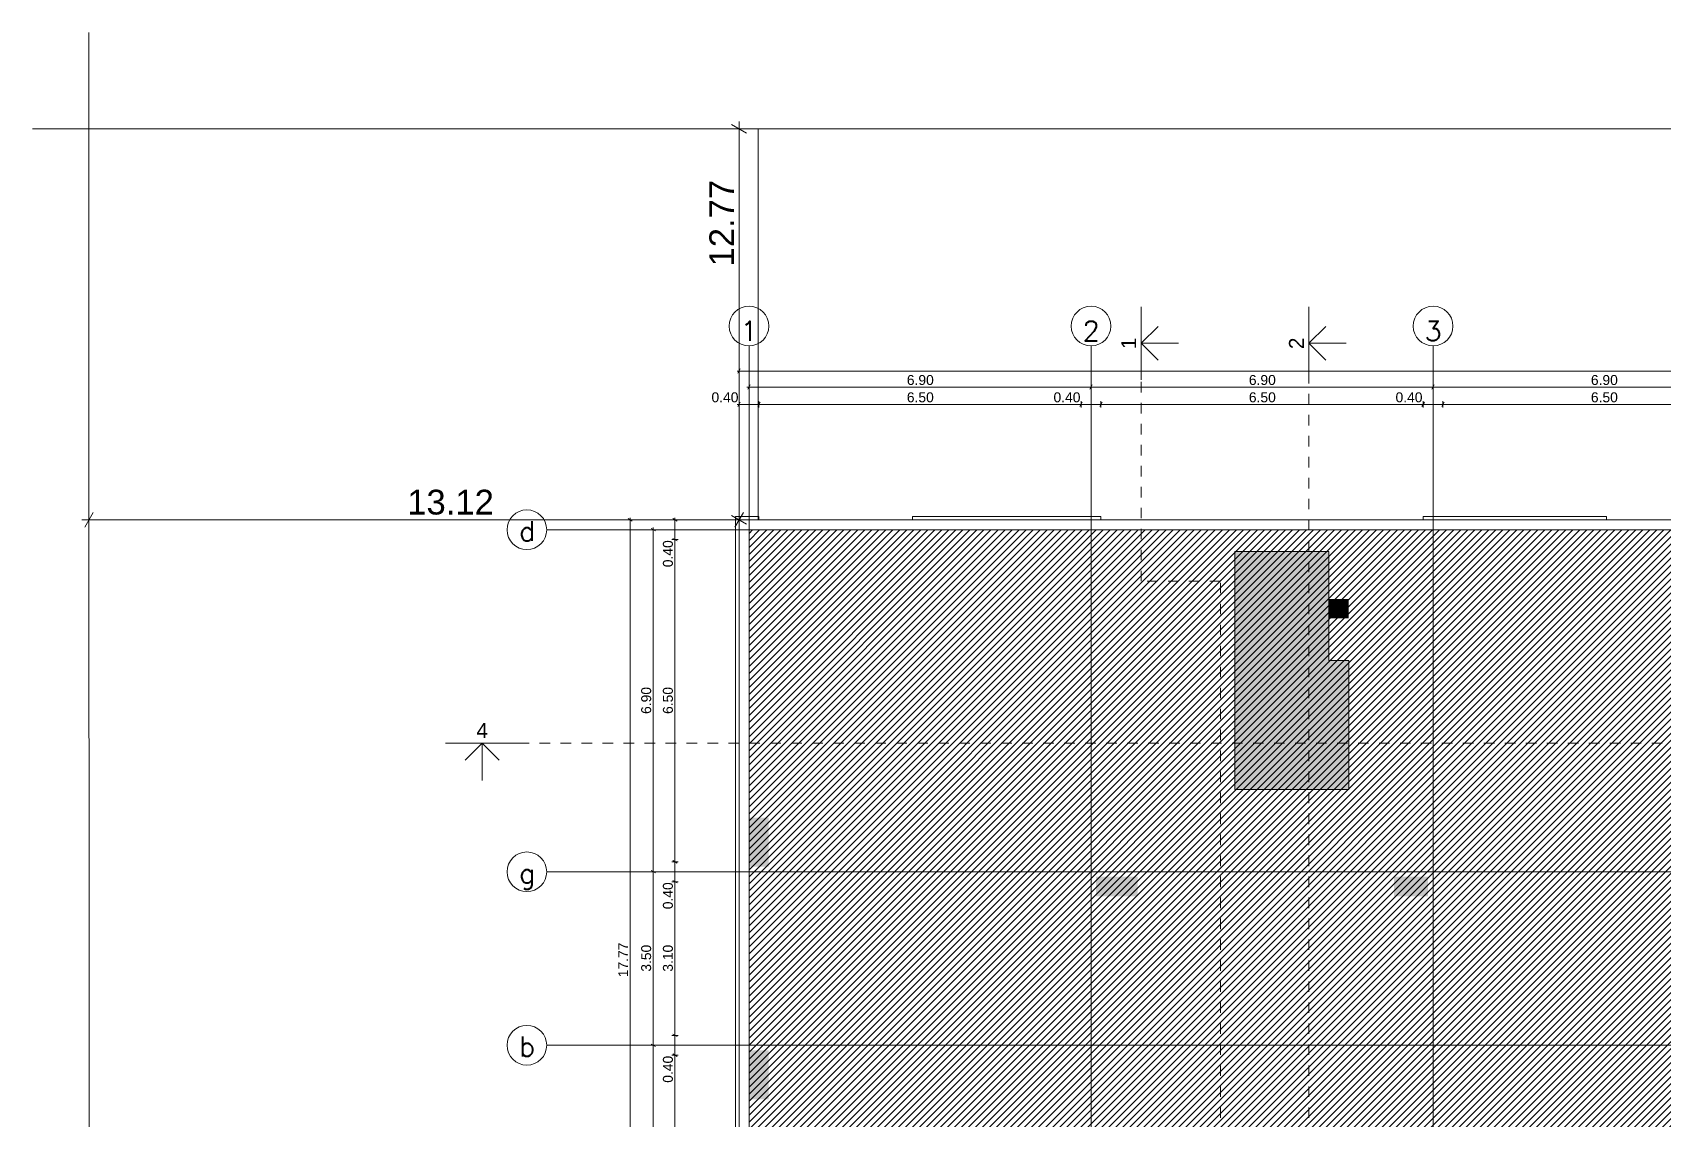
# Model space of a CAD drawing. Header units: millimetres. Extents: x 476244520 to 476657119, y 4620824743 to 4621446928.
# Drawn here: x 476376404 to 476409302, y 4621237834 to 4621259758 of the extents above; entities that cross this region are included whole.
import ezdxf

# ---------------------------------------------------------------- set-up
doc = ezdxf.new("R2010")
doc.units = ezdxf.units.MM
doc.header["$MEASUREMENT"] = 0
doc.linetypes.add('Dashed', pattern=[423.333333, 211.666667, -211.666667])
for name, color, linetype, lineweight in [('0_Pen_No__42_Pen_No__250_Pen_No__5', 5, 'Continuous', 0), ('0_Pen_No__7_Pen_No__4', 7, 'Continuous', 0), ('2D Drafting - General_Pen_No__250_Pen_No__7', 7, 'Continuous', 0), ('2D Drafting - General_Pen_No__250_Pen_No__7_Pen_No__7', 7, 'Continuous', 0), ('Annotation - Text_Pen_No__7_Pen_No__5', 5, 'Continuous', 0), ('New_._Pen_No__1', 1, 'Continuous', 0), ('New_2D Drafting - General_Pen_No__250_Pen_No__7', 7, 'Continuous', 0), ('New_reg_nak_Pen_No__7', 7, 'Continuous', 0), ('New_shenobebi_Pen_No__1', 1, 'Continuous', 0), ('New_Structural - Bearing_Pen_No__1', 1, 'Continuous', 0), ('RED LINE_Pen_No__1', 1, 'Continuous', 0), ('zoma_Pen_No__1', 1, 'Continuous', 0), ('zoma_Pen_No__142', 142, 'Continuous', 0), ('zoma_Pen_No__5_Pen_No__5', 5, 'Continuous', 0)]:
    doc.layers.add(name, color=color, linetype=linetype, lineweight=lineweight)
doc.layers.add('0_Pen_No__7_Pen_No__252', color=7, linetype='Continuous', lineweight=0, true_color=0x666666)
doc.layers.add('zoma', color=7, linetype='Continuous')
doc.styles.add('GENERATED_STYLE_1', font='arial.ttf')
doc.styles.add('GENERATED_STYLE_2', font='arial.ttf')
doc.linetypes.add('Break', pattern='A,0,[1,A-4 бѓЎбѓђбѓ®бѓљбѓ\x98 - nikas1.Shx,S=15.679026,R=0,X=0,Y=0],-1975.557214,0', length=1975.557214)
doc.dimstyles.new('GENERATED_STYLE__1', dxfattribs={"dimtxt": 200, "dimasz": 64.421331, "dimexe": 0.18, "dimexo": 3, "dimgap": 0.09, "dimtad": 1, "dimtih": 1, "dimtoh": 1, "dimlfac": 0.001, "dimzin": 0, "dimdsep": 46, "dimtxsty": 'GENERATED_STYLE_2', "dimblk": 'ARROWHEAD_2', "dimblk1": 'ARROWHEAD_2', "dimblk2": 'ARROWHEAD_2', "dimcen": 0.09, "dimclrd": 142, "dimclre": 142, "dimclrt": 142, "dimadec": 0, "dimazin": 0, "dimtfac": 1, "dimtdec": 4, "dimtmove": 0, "dimatfit": 3, "dimfxl": 1, "dimtolj": 1, "dimtzin": 0, "dimarcsym": 0})
doc.dimstyles.new('GENERATED_STYLE__2', dxfattribs={"dimtxt": 200, "dimasz": 64.421331, "dimexe": 0.18, "dimexo": 3, "dimgap": 0.09, "dimtad": 1, "dimtih": 1, "dimtoh": 1, "dimlfac": 0.001, "dimzin": 0, "dimdsep": 46, "dimtxsty": 'GENERATED_STYLE_2', "dimblk": 'ARROWHEAD_2', "dimblk1": 'ARROWHEAD_2', "dimblk2": 'ARROWHEAD_2', "dimcen": 0.09, "dimclrd": 142, "dimclre": 142, "dimclrt": 142, "dimadec": 0, "dimazin": 0, "dimtfac": 1, "dimtdec": 4, "dimtmove": 2, "dimatfit": 3, "dimfxl": 1, "dimtolj": 1, "dimtzin": 0, "dimarcsym": 0})
doc.dimstyles.new('GENERATED_STYLE__5', dxfattribs={"dimtxt": 500, "dimasz": 228, "dimexe": 0.18, "dimexo": 3, "dimgap": 0.09, "dimtad": 1, "dimtih": 1, "dimtoh": 1, "dimlfac": 0.001, "dimzin": 0, "dimdsep": 46, "dimtxsty": 'GENERATED_STYLE_2', "dimblk": 'ARROWHEAD_2', "dimblk1": 'ARROWHEAD_2', "dimblk2": 'ARROWHEAD_2', "dimcen": 0.09, "dimclrd": 1, "dimclre": 1, "dimclrt": 1, "dimadec": 0, "dimazin": 0, "dimtfac": 1, "dimtdec": 4, "dimtmove": 2, "dimatfit": 3, "dimfxl": 1, "dimtolj": 1, "dimtzin": 0, "dimarcsym": 0})
doc.dimstyles.new('GENERATED_STYLE__6', dxfattribs={"dimtxt": 500, "dimasz": 228, "dimexe": 0.18, "dimexo": 3, "dimgap": 0.09, "dimtad": 1, "dimlfac": 0.001, "dimzin": 0, "dimdsep": 46, "dimtxsty": 'GENERATED_STYLE_2', "dimblk": 'ARROWHEAD_2', "dimblk1": 'ARROWHEAD_2', "dimblk2": 'ARROWHEAD_2', "dimcen": 0.09, "dimclrd": 1, "dimclre": 1, "dimclrt": 1, "dimadec": 0, "dimazin": 0, "dimtfac": 1, "dimtdec": 4, "dimtmove": 2, "dimatfit": 3, "dimfxl": 1, "dimtolj": 1, "dimtzin": 0, "dimarcsym": 0})
doc.dimstyles.new('GENERATED_STYLE__8', dxfattribs={"dimtxt": 200, "dimasz": 64.421331, "dimexe": 0.18, "dimexo": 3, "dimgap": 0.09, "dimtad": 1, "dimlfac": 0.001, "dimzin": 0, "dimdsep": 46, "dimtxsty": 'GENERATED_STYLE_2', "dimblk": 'ARROWHEAD_2', "dimblk1": 'ARROWHEAD_2', "dimblk2": 'ARROWHEAD_2', "dimcen": 0.09, "dimclrd": 142, "dimclre": 142, "dimclrt": 142, "dimadec": 0, "dimazin": 0, "dimtfac": 1, "dimtdec": 4, "dimtmove": 0, "dimatfit": 3, "dimfxl": 1, "dimtolj": 1, "dimtzin": 0, "dimarcsym": 0})

# ---------------------------------------------------------------- blocks, each defined once
blk = doc.blocks.new('*D97', base_point=(476844527, 4621385791))
at = {"layer": 'zoma_Pen_No__1', "color": 1, "linetype": 'Continuous', "lineweight": 0, "transparency": 16777216}
for p, q in [((476377540, 4621249704), (476377540, 4621250154)), ((476390656, 4621249704), (476390656, 4621250154)), ((476377394, 4621249929), (476377540, 4621249929)), ((476377627, 4621250079), (476377454, 4621249779)), ((476377540, 4621249929), (476390656, 4621249929)), ((476390569, 4621249779), (476390742, 4621250079)), ((476390656, 4621249929), (476390803, 4621249929))]:
    blk.add_line(p, q, dxfattribs=at)
at = {"layer": 'zoma_Pen_No__1', "color": 1, "lineweight": 0, "transparency": 16777216, "insert": (476383961, 4621250029), "char_height": 500, "attachment_point": 7, "style": 'GENERATED_STYLE_2'}
blk.add_mtext('\\A1;{\\pql;\\fArial CYR|b0|i0|c204|p34;13.12}', dxfattribs=at)
blk = doc.blocks.new('ARROWHEAD_2')
at = {"color": 0, "linetype": 'Continuous', "lineweight": 0}
for p, q in [((0, 0), (-1, 0)), ((-0.38, -0.66), (0.38, 0.66))]:
    blk.add_line(p, q, dxfattribs=at)
blk = doc.blocks.new('*D100', base_point=(476844527, 4621385791))
at = {"layer": 'zoma_Pen_No__1', "color": 1, "linetype": 'Continuous', "lineweight": 0, "transparency": 16777216}
for p, q in [((476390881, 4621257818), (476390431, 4621257818)), ((476390806, 4621257731), (476390506, 4621257904)), ((476390656, 4621257818), (476390656, 4621257965)), ((476390656, 4621249929), (476390656, 4621257818)), ((476390881, 4621249929), (476390431, 4621249929)), ((476390506, 4621250016), (476390806, 4621249843)), ((476390656, 4621249783), (476390656, 4621249929))]:
    blk.add_line(p, q, dxfattribs=at)
at = {"layer": 'zoma_Pen_No__1', "color": 1, "lineweight": 0, "transparency": 16777216, "insert": (476390556, 4621255040), "char_height": 500, "attachment_point": 7, "rotation": 90, "style": 'GENERATED_STYLE_2'}
blk.add_mtext('\\A1;{\\pql;\\fArial CYR|b0|i0|c204|p34;12.77}', dxfattribs=at)
blk = doc.blocks.new('*D104', base_point=(476844527, 4621385791))
at = {"layer": 'zoma_Pen_No__142', "color": 142, "linetype": 'Continuous', "lineweight": 0, "transparency": 16777216}
for p, q in [((476390814, 4621252607), (476390856, 4621252607)), ((476390880, 4621252649), (476390831, 4621252564)), ((476390856, 4621252543), (476390856, 4621252670)), ((476390856, 4621252607), (476397756, 4621252607)), ((476397780, 4621252649), (476397731, 4621252564)), ((476397756, 4621252543), (476397756, 4621252670))]:
    blk.add_line(p, q, dxfattribs=at)
at = {"layer": 'zoma_Pen_No__142', "color": 142, "lineweight": 0, "transparency": 16777216, "insert": (476394040, 4621252647), "char_height": 200, "attachment_point": 7, "style": 'GENERATED_STYLE_2'}
blk.add_mtext('\\A1;{\\pql;\\fArial CYR|b0|i0|c204|p34;6.90}', dxfattribs=at)
blk = doc.blocks.new('*D105', base_point=(476844527, 4621385791))
at = {"layer": 'zoma_Pen_No__142', "color": 142, "linetype": 'Continuous', "lineweight": 0, "transparency": 16777216}
for p, q in [((476397780, 4621252649), (476397731, 4621252564)), ((476397756, 4621252543), (476397756, 4621252670)), ((476397756, 4621252607), (476404656, 4621252607)), ((476404680, 4621252649), (476404631, 4621252564)), ((476404656, 4621252543), (476404656, 4621252670))]:
    blk.add_line(p, q, dxfattribs=at)
at = {"layer": 'zoma_Pen_No__142', "color": 142, "lineweight": 0, "transparency": 16777216, "insert": (476400940, 4621252647), "char_height": 200, "attachment_point": 7, "style": 'GENERATED_STYLE_2'}
blk.add_mtext('\\A1;{\\pql;\\fArial CYR|b0|i0|c204|p34;6.90}', dxfattribs=at)
blk = doc.blocks.new('*D106', base_point=(476844527, 4621385791))
at = {"layer": 'zoma_Pen_No__142', "color": 142, "linetype": 'Continuous', "lineweight": 0, "transparency": 16777216}
for p, q in [((476404680, 4621252649), (476404631, 4621252564)), ((476404656, 4621252543), (476404656, 4621252670)), ((476404656, 4621252607), (476411556, 4621252607)), ((476411580, 4621252649), (476411531, 4621252564)), ((476411556, 4621252543), (476411556, 4621252670))]:
    blk.add_line(p, q, dxfattribs=at)
at = {"layer": 'zoma_Pen_No__142', "color": 142, "lineweight": 0, "transparency": 16777216, "insert": (476407840, 4621252647), "char_height": 200, "attachment_point": 7, "style": 'GENERATED_STYLE_2'}
blk.add_mtext('\\A1;{\\pql;\\fArial CYR|b0|i0|c204|p34;6.90}', dxfattribs=at)
blk = doc.blocks.new('*D116', base_point=(476844527, 4621385791))
at = {"layer": 'zoma_Pen_No__142', "color": 142, "linetype": 'Continuous', "lineweight": 0, "transparency": 16777216}
for p, q in [((476388988, 4621239329), (476388861, 4621239329)), ((476388882, 4621239354), (476388967, 4621239305)), ((476388924, 4621232429), (476388924, 4621239329)), ((476388988, 4621232429), (476388861, 4621232429)), ((476388882, 4621232454), (476388967, 4621232405)), ((476388924, 4621232388), (476388924, 4621232429))]:
    blk.add_line(p, q, dxfattribs=at)
at = {"layer": 'zoma_Pen_No__142', "color": 142, "lineweight": 0, "transparency": 16777216, "insert": (476388884, 4621235613), "char_height": 200, "attachment_point": 7, "rotation": 90, "style": 'GENERATED_STYLE_2'}
blk.add_mtext('\\A1;{\\pql;\\fArial CYR|b0|i0|c204|p34;6.90}', dxfattribs=at)
blk = doc.blocks.new('*D117', base_point=(476844527, 4621385791))
at = {"layer": 'zoma_Pen_No__142', "color": 142, "linetype": 'Continuous', "lineweight": 0, "transparency": 16777216}
for p, q in [((476388988, 4621242829), (476388861, 4621242829)), ((476388882, 4621242854), (476388967, 4621242805)), ((476388924, 4621239329), (476388924, 4621242829)), ((476388988, 4621239329), (476388861, 4621239329)), ((476388882, 4621239354), (476388967, 4621239305))]:
    blk.add_line(p, q, dxfattribs=at)
at = {"layer": 'zoma_Pen_No__142', "color": 142, "lineweight": 0, "transparency": 16777216, "insert": (476388884, 4621240813), "char_height": 200, "attachment_point": 7, "rotation": 90, "style": 'GENERATED_STYLE_2'}
blk.add_mtext('\\A1;{\\pql;\\fArial CYR|b0|i0|c204|p34;3.50}', dxfattribs=at)
blk = doc.blocks.new('*D118', base_point=(476844527, 4621385791))
at = {"layer": 'zoma_Pen_No__142', "color": 142, "linetype": 'Continuous', "lineweight": 0, "transparency": 16777216}
for p, q in [((476388988, 4621249729), (476388861, 4621249729)), ((476388967, 4621249705), (476388882, 4621249754)), ((476388924, 4621249729), (476388924, 4621249771)), ((476388924, 4621242829), (476388924, 4621249729)), ((476388988, 4621242829), (476388861, 4621242829)), ((476388882, 4621242854), (476388967, 4621242805))]:
    blk.add_line(p, q, dxfattribs=at)
at = {"layer": 'zoma_Pen_No__142', "color": 142, "lineweight": 0, "transparency": 16777216, "insert": (476388884, 4621246013), "char_height": 200, "attachment_point": 7, "rotation": 90, "style": 'GENERATED_STYLE_2'}
blk.add_mtext('\\A1;{\\pql;\\fArial CYR|b0|i0|c204|p34;6.90}', dxfattribs=at)
blk = doc.blocks.new('*D144', base_point=(476844527, 4621385791))
at = {"layer": 'zoma_Pen_No__142', "color": 142, "linetype": 'Continuous', "lineweight": 0, "transparency": 16777216}
for p, q in [((476389362, 4621239129), (476389362, 4621239529)), ((476389425, 4621239129), (476389298, 4621239129)), ((476389319, 4621239154), (476389404, 4621239105)), ((476389362, 4621232629), (476389362, 4621239129)), ((476389425, 4621232629), (476389298, 4621232629)), ((476389319, 4621232654), (476389404, 4621232605)), ((476389362, 4621232229), (476389362, 4621232629))]:
    blk.add_line(p, q, dxfattribs=at)
at = {"layer": 'zoma_Pen_No__142', "color": 142, "lineweight": 0, "transparency": 16777216, "char_height": 200, "attachment_point": 7, "rotation": 89.9995, "style": 'GENERATED_STYLE_2'}
for s, insert in [('\\A1;{\\pql;\\fArial CYR|b0|i0|c204|p34;0.40}', (476389322, 4621238573)), ('\\A1;{\\pql;\\fArial CYR|b0|i0|c204|p34;6.50}', (476389322, 4621235613))]:
    blk.add_mtext(s, dxfattribs=dict(at, insert=insert))
blk = doc.blocks.new('*D145', base_point=(476844527, 4621385791))
at = {"layer": 'zoma_Pen_No__142', "color": 142, "linetype": 'Continuous', "lineweight": 0, "transparency": 16777216}
for p, q in [((476389362, 4621239529), (476389362, 4621242629)), ((476389425, 4621239529), (476389298, 4621239529)), ((476389319, 4621239554), (476389404, 4621239505)), ((476389362, 4621239129), (476389362, 4621239529)), ((476389425, 4621239129), (476389298, 4621239129)), ((476389319, 4621239154), (476389404, 4621239105))]:
    blk.add_line(p, q, dxfattribs=at)
blk = doc.blocks.new('*D146', base_point=(476844527, 4621385791))
at = {"layer": 'zoma_Pen_No__142', "color": 142, "linetype": 'Continuous', "lineweight": 0, "transparency": 16777216}
for p, q in [((476389319, 4621242654), (476389404, 4621242605)), ((476389362, 4621239529), (476389362, 4621242629)), ((476389425, 4621239529), (476389298, 4621239529)), ((476389319, 4621239554), (476389404, 4621239505))]:
    blk.add_line(p, q, dxfattribs=at)
at = {"layer": 'zoma_Pen_No__142', "color": 142, "lineweight": 0, "transparency": 16777216, "char_height": 200, "attachment_point": 7, "rotation": 89.9995, "style": 'GENERATED_STYLE_2'}
for s, insert in [('\\A1;{\\pql;\\fArial CYR|b0|i0|c204|p34;0.40}', (476389322, 4621242073)), ('\\A1;{\\pql;\\fArial CYR|b0|i0|c204|p34;3.10}', (476389322, 4621240813))]:
    blk.add_mtext(s, dxfattribs=dict(at, insert=insert))
blk = doc.blocks.new('*D147', base_point=(476844527, 4621385791))
at = {"layer": 'zoma_Pen_No__142', "color": 142, "linetype": 'Continuous', "lineweight": 0, "transparency": 16777216}
for p, q in [((476389319, 4621243054), (476389404, 4621243005)), ((476389362, 4621242629), (476389362, 4621243029)), ((476389425, 4621242629), (476389298, 4621242629)), ((476389319, 4621242654), (476389404, 4621242605)), ((476389362, 4621239529), (476389362, 4621242629))]:
    blk.add_line(p, q, dxfattribs=at)
blk = doc.blocks.new('*D148', base_point=(476844527, 4621385791))
at = {"layer": 'zoma_Pen_No__142', "color": 142, "linetype": 'Continuous', "lineweight": 0, "transparency": 16777216}
for p, q in [((476389425, 4621249529), (476389298, 4621249529)), ((476389319, 4621249554), (476389404, 4621249505)), ((476389362, 4621243029), (476389362, 4621249529)), ((476389425, 4621243029), (476389298, 4621243029)), ((476389319, 4621243054), (476389404, 4621243005)), ((476389362, 4621242629), (476389362, 4621243029))]:
    blk.add_line(p, q, dxfattribs=at)
at = {"layer": 'zoma_Pen_No__142', "color": 142, "lineweight": 0, "transparency": 16777216, "char_height": 200, "attachment_point": 7, "rotation": 89.9995, "style": 'GENERATED_STYLE_2'}
for s, insert in [('\\A1;{\\pql;\\fArial CYR|b0|i0|c204|p34;0.40}', (476389322, 4621248973)), ('\\A1;{\\pql;\\fArial CYR|b0|i0|c204|p34;6.50}', (476389322, 4621246013))]:
    blk.add_mtext(s, dxfattribs=dict(at, insert=insert))
blk = doc.blocks.new('*D149', base_point=(476844527, 4621385791))
at = {"layer": 'zoma_Pen_No__142', "color": 142, "linetype": 'Continuous', "lineweight": 0, "transparency": 16777216}
for p, q in [((476389319, 4621249554), (476389404, 4621249505)), ((476389362, 4621243029), (476389362, 4621249529))]:
    blk.add_line(p, q, dxfattribs=at)
blk = doc.blocks.new('*D150', base_point=(476844527, 4621385791))
at = {"layer": 'zoma_Pen_No__142', "color": 142, "linetype": 'Continuous', "lineweight": 0, "transparency": 16777216}
for p, q in [((476389425, 4621249929), (476389298, 4621249929)), ((476389404, 4621249905), (476389319, 4621249954)), ((476389362, 4621249929), (476389362, 4621249971)), ((476389362, 4621249529), (476389362, 4621249929)), ((476389425, 4621249529), (476389298, 4621249529)), ((476389319, 4621249554), (476389404, 4621249505)), ((476389362, 4621243029), (476389362, 4621249529))]:
    blk.add_line(p, q, dxfattribs=at)
blk = doc.blocks.new('*D151', base_point=(476844527, 4621385791))
at = {"layer": 'zoma_Pen_No__142', "color": 142, "linetype": 'Continuous', "lineweight": 0, "transparency": 16777216}
for p, q in [((476388521, 4621249929), (476388394, 4621249929)), ((476388500, 4621249905), (476388415, 4621249954)), ((476388458, 4621249929), (476388458, 4621249971)), ((476388458, 4621232159), (476388458, 4621249929)), ((476388521, 4621232159), (476388394, 4621232159)), ((476388415, 4621232184), (476388500, 4621232135)), ((476388458, 4621232118), (476388458, 4621232159))]:
    blk.add_line(p, q, dxfattribs=at)
at = {"layer": 'zoma_Pen_No__142', "color": 142, "lineweight": 0, "transparency": 16777216, "insert": (476388418, 4621240702), "char_height": 200, "attachment_point": 7, "rotation": 89.9995, "style": 'GENERATED_STYLE_2'}
blk.add_mtext('\\A1;{\\pql;\\fArial CYR|b0|i0|c204|p34;17.77}', dxfattribs=at)
blk = doc.blocks.new('*D152', base_point=(476844527, 4621385791))
at = {"layer": 'zoma_Pen_No__142', "color": 142, "linetype": 'Continuous', "lineweight": 0, "transparency": 16777216}
for p, q in [((476390614, 4621252258), (476390656, 4621252258)), ((476390680, 4621252300), (476390631, 4621252216)), ((476390656, 4621252194), (476390656, 4621252321)), ((476390656, 4621252258), (476391056, 4621252258)), ((476391080, 4621252300), (476391031, 4621252216)), ((476391056, 4621252194), (476391056, 4621252321))]:
    blk.add_line(p, q, dxfattribs=at)
at = {"layer": 'zoma_Pen_No__142', "color": 142, "lineweight": 0, "transparency": 16777216, "insert": (476390099, 4621252298), "char_height": 200, "attachment_point": 7, "style": 'GENERATED_STYLE_2'}
blk.add_mtext('\\A1;{\\pql;\\fArial CYR|b0|i0|c204|p34;0.40}', dxfattribs=at)
blk = doc.blocks.new('*D153', base_point=(476844527, 4621385791))
at = {"layer": 'zoma_Pen_No__142', "color": 142, "linetype": 'Continuous', "lineweight": 0, "transparency": 16777216}
for p, q in [((476391080, 4621252300), (476391031, 4621252216)), ((476391056, 4621252194), (476391056, 4621252321)), ((476391056, 4621252258), (476397556, 4621252258)), ((476397580, 4621252300), (476397531, 4621252216)), ((476397556, 4621252194), (476397556, 4621252321))]:
    blk.add_line(p, q, dxfattribs=at)
at = {"layer": 'zoma_Pen_No__142', "color": 142, "lineweight": 0, "transparency": 16777216, "char_height": 200, "attachment_point": 7, "style": 'GENERATED_STYLE_2'}
for s, insert in [('\\A1;{\\pql;\\fArial CYR|b0|i0|c204|p34;6.50}', (476394040, 4621252298)), ('\\A1;{\\pql;\\fArial CYR|b0|i0|c204|p34;0.40}', (476396999, 4621252298))]:
    blk.add_mtext(s, dxfattribs=dict(at, insert=insert))
blk = doc.blocks.new('*D154', base_point=(476844527, 4621385791))
at = {"layer": 'zoma_Pen_No__142', "color": 142, "linetype": 'Continuous', "lineweight": 0, "transparency": 16777216}
for p, q in [((476397580, 4621252300), (476397531, 4621252216)), ((476397556, 4621252194), (476397556, 4621252321)), ((476397556, 4621252258), (476397956, 4621252258)), ((476397980, 4621252300), (476397931, 4621252216)), ((476397956, 4621252194), (476397956, 4621252321))]:
    blk.add_line(p, q, dxfattribs=at)
blk = doc.blocks.new('*D155', base_point=(476844527, 4621385791))
at = {"layer": 'zoma_Pen_No__142', "color": 142, "linetype": 'Continuous', "lineweight": 0, "transparency": 16777216}
for p, q in [((476397980, 4621252300), (476397931, 4621252216)), ((476397956, 4621252194), (476397956, 4621252321)), ((476397956, 4621252258), (476404456, 4621252258)), ((476404480, 4621252300), (476404431, 4621252216)), ((476404456, 4621252194), (476404456, 4621252321))]:
    blk.add_line(p, q, dxfattribs=at)
at = {"layer": 'zoma_Pen_No__142', "color": 142, "lineweight": 0, "transparency": 16777216, "char_height": 200, "attachment_point": 7, "style": 'GENERATED_STYLE_2'}
for s, insert in [('\\A1;{\\pql;\\fArial CYR|b0|i0|c204|p34;6.50}', (476400940, 4621252298)), ('\\A1;{\\pql;\\fArial CYR|b0|i0|c204|p34;0.40}', (476403899, 4621252298))]:
    blk.add_mtext(s, dxfattribs=dict(at, insert=insert))
blk = doc.blocks.new('*D156', base_point=(476844527, 4621385791))
at = {"layer": 'zoma_Pen_No__142', "color": 142, "linetype": 'Continuous', "lineweight": 0, "transparency": 16777216}
for p, q in [((476404480, 4621252300), (476404431, 4621252216)), ((476404456, 4621252194), (476404456, 4621252321)), ((476404456, 4621252258), (476404856, 4621252258)), ((476404880, 4621252300), (476404831, 4621252216)), ((476404856, 4621252194), (476404856, 4621252321))]:
    blk.add_line(p, q, dxfattribs=at)
blk = doc.blocks.new('*D157', base_point=(476844527, 4621385791))
at = {"layer": 'zoma_Pen_No__142', "color": 142, "linetype": 'Continuous', "lineweight": 0, "transparency": 16777216}
for p, q in [((476404880, 4621252300), (476404831, 4621252216)), ((476404856, 4621252194), (476404856, 4621252321)), ((476404856, 4621252258), (476411356, 4621252258)), ((476411380, 4621252300), (476411331, 4621252216)), ((476411356, 4621252194), (476411356, 4621252321))]:
    blk.add_line(p, q, dxfattribs=at)
at = {"layer": 'zoma_Pen_No__142', "color": 142, "lineweight": 0, "transparency": 16777216, "char_height": 200, "attachment_point": 7, "style": 'GENERATED_STYLE_2'}
for s, insert in [('\\A1;{\\pql;\\fArial CYR|b0|i0|c204|p34;6.50}', (476407840, 4621252298)), ('\\A1;{\\pql;\\fArial CYR|b0|i0|c204|p34;0.40}', (476410799, 4621252298))]:
    blk.add_mtext(s, dxfattribs=dict(at, insert=insert))
blk = doc.blocks.new('*D165', base_point=(476844527, 4621385791))
at = {"layer": 'zoma_Pen_No__142', "color": 142, "linetype": 'Continuous', "lineweight": 0, "transparency": 16777216}
for p, q in [((476390614, 4621252930), (476390656, 4621252930)), ((476390680, 4621252972), (476390631, 4621252887)), ((476390656, 4621252866), (476390656, 4621252993)), ((476390656, 4621252930), (476432456, 4621252930)), ((476432431, 4621252887), (476432480, 4621252972)), ((476432456, 4621252866), (476432456, 4621252993)), ((476432456, 4621252930), (476432497, 4621252930))]:
    blk.add_line(p, q, dxfattribs=at)
at = {"layer": 'zoma_Pen_No__142', "color": 142, "lineweight": 0, "transparency": 16777216, "insert": (476411779, 4621252970), "char_height": 200, "attachment_point": 7, "style": 'GENERATED_STYLE_2'}
blk.add_mtext('\\A1;{\\pql;\\fArial CYR|b0|i0|c204|p34;41.80}', dxfattribs=at)

msp = doc.modelspace()

# ---------------------------------------------------------------- hatches: boundary and pattern name
at = {"layer": '0_Pen_No__7_Pen_No__252', "linetype": 'Continuous', "lineweight": 0, "true_color": 0x666666}
h = msp.add_hatch(dxfattribs=at)
h.set_pattern_fill('COMMON_BRICK', color=251, style=0, pattern_type=2)
h.set_pattern_definition([(225, (476437302.27, 4621255514.03), (-70.71068, 70.71068), [])])
h.paths.add_polyline_path([(476390855.933, 4621249729.217), (476390855.933, 4621232429.217), (476432255.933, 4621232429.217), (476432255.933, 4621249729.217)])
at = {"layer": '2D Drafting - General_Pen_No__250_Pen_No__7', "linetype": 'Continuous', "lineweight": 0}
msp.add_hatch(color=7, dxfattribs=at).paths.add_polyline_path([(476400655.933, 4621244489.142), (476400655.933, 4621247089.094), (476400655.933, 4621249289.094), (476402555.933, 4621249289.094), (476402555.933, 4621247089.094), (476402955.933, 4621247089.094), (476402955.933, 4621244489.142)])
at = {"layer": 'New_2D Drafting - General_Pen_No__250_Pen_No__7', "linetype": 'Continuous', "lineweight": 0}
for points in [[(476402955.933, 4621247939.142), (476402555.933, 4621247939.142), (476402555.933, 4621248329.174), (476402955.933, 4621248329.174)], [(476391255.933, 4621242929.217), (476391255.933, 4621243919.405), (476390855.933, 4621243919.405), (476390855.933, 4621242929.217)], [(476398696.121, 4621242732.475), (476397855.933, 4621242732.475), (476397855.933, 4621242332.475), (476398696.121, 4621242332.475)], [(476404555.933, 4621242332.475), (476404555.933, 4621242732.475), (476403865.745, 4621242732.475), (476403865.745, 4621242332.475)], [(476391255.933, 4621239229.217), (476390855.933, 4621239229.217), (476390855.933, 4621238239.029), (476391255.933, 4621238239.029)]]:
    msp.add_hatch(color=7, dxfattribs=at).paths.add_polyline_path(points)

# ---------------------------------------------------------------- linework, layer by layer
at = {"layer": '0_Pen_No__42_Pen_No__250_Pen_No__5', "color": 5, "linetype": 'Continuous', "lineweight": 0}
for centre in [(476390855.933, 4621253838.814), (476397755.933, 4621253838.814), (476397755.933, 4621253838.814), (476404655.933, 4621253838.814), (476404655.933, 4621253838.814), (476386375.382, 4621249729.217), (476386375.382, 4621249729.217), (476386375.382, 4621242829.217), (476386375.382, 4621242829.217), (476386375.382, 4621239329.217), (476386375.382, 4621239329.217)]:
    msp.add_circle(centre, 400, dxfattribs=at)
at = {"layer": '0_Pen_No__7_Pen_No__4', "color": 7, "linetype": 'Continuous', "lineweight": 0, "flags": 128}
msp.add_lwpolyline([(476390855.933, 4621249729.217), (476390855.933, 4621232429.217), (476432255.933, 4621232429.217), (476432255.933, 4621249729.217)], close=True, dxfattribs=at)
at = {"layer": '2D Drafting - General_Pen_No__250_Pen_No__7', "color": 7, "linetype": 'Continuous', "lineweight": 0, "flags": 128}
msp.add_lwpolyline([(476400655.933, 4621244489.142), (476400655.933, 4621247089.094), (476400655.933, 4621249289.094), (476402555.933, 4621249289.094), (476402555.933, 4621247089.094), (476402955.933, 4621247089.094), (476402955.933, 4621244489.142)], close=True, dxfattribs=at)
at = {"layer": '2D Drafting - General_Pen_No__250_Pen_No__7_Pen_No__7', "color": 7, "linetype": 'Continuous', "lineweight": 0, "flags": 128}
for points in [[(476432455.938, 4621249929.22), (476418255.938, 4621249929.061), (476404855.938, 4621249929.061), (476401555.779, 4621249929.061), (476390655.829, 4621249929.22), (476390655.938, 4621232229.22), (476432455.938, 4621232229.22)], [(476432255.933, 4621249729.217), (476390855.933, 4621249729.217), (476390855.933, 4621232429.217), (476432255.933, 4621232429.217)]]:
    msp.add_lwpolyline(points, close=True, dxfattribs=at)
at = {"layer": 'New_reg_nak_Pen_No__7', "color": 7, "linetype": 'Continuous', "lineweight": 0, "flags": 128}
for points in [[(476391055.932, 4621249929.214), (476391055.933, 4621249999.217), (476390585.932, 4621249999.217), (476390586.193, 4621232159.213), (476391705.934, 4621232159.229), (476391705.933, 4621232229.226)], [(476397955.933, 4621249929.217), (476397955.933, 4621249999.217), (476394156.279, 4621249999.217), (476394156.279, 4621249929.217)], [(476408155.933, 4621249929.217), (476408155.933, 4621249999.217), (476404455.933, 4621249999.217), (476404455.933, 4621249929.217)]]:
    msp.add_lwpolyline(points, dxfattribs=at)
at = {"layer": 'New_shenobebi_Pen_No__1', "color": 1, "linetype": 'Dashed', "lineweight": 0}
for points in [[(476400367.054, 4621229397.587), (476400367.054, 4621248689.244), (476398768.581, 4621248689.244), (476398768.581, 4621254226.453)], [(476402152.171, 4621229397.587), (476402152.171, 4621254226.453)], [(476386209.134, 4621245424.919), (476437282.347, 4621245424.919)]]:
    msp.add_lwpolyline(points, dxfattribs=at)
at = {"layer": 'New_shenobebi_Pen_No__1', "color": 1, "linetype": 'Continuous', "lineweight": 0}
for points in [[(476398768.581, 4621252752.706), (476398768.581, 4621254226.453)], [(476402152.171, 4621252752.706), (476402152.171, 4621254226.453)], [(476398768.581, 4621253489.58), (476399109.726, 4621253830.725)], [(476402152.171, 4621253489.58), (476402493.316, 4621253830.725)], [(476398768.581, 4621253489.58), (476399521.579, 4621253489.58)], [(476398768.581, 4621253489.58), (476399109.726, 4621253148.435)], [(476402152.171, 4621253489.58), (476402905.169, 4621253489.58)], [(476402152.171, 4621253489.58), (476402493.316, 4621253148.435)], [(476384735.387, 4621245424.919), (476386209.134, 4621245424.919)], [(476385472.26, 4621245424.919), (476385131.115, 4621245083.774)], [(476385472.26, 4621245424.919), (476385472.26, 4621244671.921)], [(476385472.26, 4621245424.919), (476385813.405, 4621245083.774)]]:
    msp.add_lwpolyline(points, dxfattribs=at)
at = {"layer": 'New_Structural - Bearing_Pen_No__1', "color": 1, "linetype": 'Break', "lineweight": 0}
for p, q in [((476376403.831, 4621257817.867), (476439282.639, 4621257817.867)), ((476391039.587, 4621249929.22), (476391039.587, 4621257817.867))]:
    msp.add_line(p, q, dxfattribs=at)
at = {"layer": 'RED LINE_Pen_No__1', "color": 1, "linetype": 'Continuous', "lineweight": 0, "flags": 128}
msp.add_lwpolyline([(476377418.455, 4621230450.972), (476377547.14, 4621231283.965), (476377537.497, 4621259757.88)], dxfattribs=at)
at = {"layer": 'zoma_Pen_No__5_Pen_No__5', "color": 5, "linetype": 'Continuous', "lineweight": 0}
for p, q in [((476390855.933, 4621253438.814), (476390855.933, 4621228728.008)), ((476397755.933, 4621253438.814), (476397755.933, 4621228728.008)), ((476404655.933, 4621253438.814), (476404655.933, 4621228728.008)), ((476386775.382, 4621249729.217), (476436661.763, 4621249729.217)), ((476386775.382, 4621249729.217), (476436661.763, 4621249729.217)), ((476386775.382, 4621242829.217), (476436661.763, 4621242829.217)), ((476386775.382, 4621242829.217), (476436661.763, 4621242829.217)), ((476386775.382, 4621239329.217), (476436661.763, 4621239329.217)), ((476386775.382, 4621239329.217), (476436661.763, 4621239329.217))]:
    msp.add_line(p, q, dxfattribs=at)

# ---------------------------------------------------------------- texts
at = {"layer": 'Annotation - Text_Pen_No__7_Pen_No__5', "color": 5, "linetype": 'Continuous', "lineweight": 0, "char_height": 400, "attachment_point": 2}
for s, insert in [('\\A1;{\\pqc;\\Ftxt.shx;1}', (476390858.091, 4621253937.851)), ('\\A1;{\\pqc;\\Ftxt.shx;2}', (476397758.091, 4621253937.851)), ('\\A1;{\\pqc;\\Ftxt.shx;3}', (476404658.091, 4621253937.851)), ('\\A1;{\\pqc;\\Ftxt.shx;d}', (476386377.54, 4621249902.337)), ('\\A1;{\\pqc;\\Ftxt.shx;g}', (476386377.54, 4621243003.537)), ('\\A1;{\\pqc;\\Ftxt.shx;b}', (476386377.54, 4621239503.537))]:
    msp.add_mtext(s, dxfattribs=dict(at, insert=insert))
at = {"layer": 'New_._Pen_No__1', "color": 1, "linetype": 'Continuous', "lineweight": 0, "char_height": 300, "attachment_point": 2, "rotation": 90, "style": 'GENERATED_STYLE_1'}
for s, insert in [('\\A1;{\\pqc;\\fArial|b0|i0|c0|p34;1}', (476398365.723, 4621253489.58)), ('\\A1;{\\pqc;\\fArial|b0|i0|c0|p34;2}', (476401749.313, 4621253489.58))]:
    msp.add_mtext(s, dxfattribs=dict(at, insert=insert))
at = {"layer": 'New_._Pen_No__1', "color": 1, "linetype": 'Continuous', "lineweight": 0, "insert": (476385472.26, 4621245827.777), "char_height": 300, "attachment_point": 2, "style": 'GENERATED_STYLE_1'}
msp.add_mtext('\\A1;{\\pqc;\\fArial|b0|i0|c0|p34;4}', dxfattribs=at)

# ---------------------------------------------------------------- dimensions: what is measured, and where the dimension line sits
at = {"layer": 'zoma', "color": 1, "linetype": 'Continuous', "lineweight": 0}
dim = msp.add_linear_dim(base=(476390655.829, 4621257817.867), p1=(476390655.829, 4621249929.22), p2=(476390655.829, 4621257817.867), angle=90, text='12.77', dimstyle='GENERATED_STYLE__6', dxfattribs=at)
dim.commit()
dim.dimension.update_dxf_attribs({"geometry": '*D100', "text_midpoint": (476390305.829, 4621255880.027), "dimtype": 160, "text_rotation": 90})
at = {"layer": 'zoma', "color": 142, "linetype": 'Continuous', "lineweight": 0}
for base, p1, p2, dimstyle, picture, middle in [((476432455.933, 4621252929.621), (476390655.933, 4621251071.032), (476432455.933, 4621251071.032), 'GENERATED_STYLE__2', '*D165', (476412115.246, 4621253069.621)), ((476397755.933, 4621252606.555), (476390855.933, 4621250967.859), (476397755.933, 4621250967.859), 'GENERATED_STYLE__1', '*D104', (476394299.64, 4621252746.555)), ((476404655.933, 4621252606.555), (476397755.933, 4621250967.859), (476404655.933, 4621250967.859), 'GENERATED_STYLE__1', '*D105', (476401199.64, 4621252746.555)), ((476411555.933, 4621252606.555), (476404655.933, 4621250967.859), (476411555.933, 4621250967.859), 'GENERATED_STYLE__1', '*D106', (476408099.64, 4621252746.555)), ((476391055.933, 4621252257.908), (476390655.933, 4621250755.242), (476391055.933, 4621250755.242), 'GENERATED_STYLE__1', '*D152', (476390359.085, 4621252397.908)), ((476397555.933, 4621252257.908), (476391055.933, 4621250755.242), (476397555.933, 4621250755.242), 'GENERATED_STYLE__1', '*D153', (476394299.64, 4621252397.908)), ((476404455.933, 4621252257.908), (476397955.933, 4621250755.242), (476404455.933, 4621250755.242), 'GENERATED_STYLE__1', '*D155', (476401199.64, 4621252397.908)), ((476411355.933, 4621252257.908), (476404855.933, 4621250755.242), (476411355.933, 4621250755.242), 'GENERATED_STYLE__1', '*D157', (476408099.64, 4621252397.908)), ((476397955.933, 4621252257.908), (476397555.933, 4621250755.242), (476397955.933, 4621250755.242), 'GENERATED_STYLE__1', '*D154', (476397259.085, 4621252397.908)), ((476404855.933, 4621252257.908), (476404455.933, 4621250755.242), (476404855.933, 4621250755.242), 'GENERATED_STYLE__1', '*D156', (476404159.085, 4621252397.908))]:
    dim = msp.add_linear_dim(base=base, p1=p1, p2=p2, dimstyle=dimstyle, dxfattribs=at)
    dim.commit()
    dim.dimension.update_dxf_attribs({"geometry": picture, "text_midpoint": middle, "dimtype": 160})
at = {"layer": 'zoma', "color": 1, "linetype": 'Continuous', "lineweight": 0}
dim = msp.add_linear_dim(base=(476390655.829, 4621249929.22), p1=(476377540.349, 4621251336.613), p2=(476390655.829, 4621249929.22), dimstyle='GENERATED_STYLE__5', dxfattribs=at)
dim.commit()
dim.dimension.update_dxf_attribs({"geometry": '*D97', "text_midpoint": (476384800.548, 4621250279.22), "dimtype": 160})
at = {"layer": 'zoma', "color": 142, "linetype": 'Continuous', "lineweight": 0}
for base, p1, p2, angle, picture, middle, turn in [((476388457.8, 4621249929.237), (476390585.932, 4621232159.217), (476390655.933, 4621249929.217), 89.9994828, '*D151', (476388317.72, 4621241038.296), 89.9994828), ((476389361.788, 4621249929.23), (476391257.146, 4621249529.213), (476391257.146, 4621249929.213), 89.9994828, '*D150', (476389221.782, 4621249232.384), 89.9994828), ((476388924.258, 4621249729.217), (476390586.032, 4621242829.217), (476390586.032, 4621249729.217), 90, '*D118', (476388784.258, 4621246272.924), 90), ((476389361.785, 4621249529.23), (476391357.146, 4621243029.213), (476389361.785, 4621249529.23), 89.9994828, '*D148', (476389221.755, 4621246272.939), 89.9994828), ((476389361.785, 4621249529.23), (476389361.785, 4621249529.23), (476391257.146, 4621249529.213), 89.9994828, '*D149', (476389221.785, 4621249522.939), 89.9994828), ((476389361.726, 4621243029.231), (476391357.146, 4621242629.213), (476391357.146, 4621243029.213), 89.9994828, '*D147', (476389221.72, 4621242332.385), 89.9994828), ((476388924.258, 4621242829.217), (476390376.346, 4621239329.217), (476390586.032, 4621242829.217), 90, '*D117', (476388784.258, 4621241072.924), 90), ((476389361.723, 4621242629.231), (476391057.146, 4621239529.213), (476391357.146, 4621242629.213), 89.9994828, '*D146', (476389221.708, 4621241072.938), 89.9994828), ((476389361.695, 4621239529.229), (476391057.146, 4621239129.213), (476391057.146, 4621239529.213), 89.9994828, '*D145', (476389221.688, 4621238832.382), 89.9994828), ((476388924.258, 4621239329.217), (476390376.346, 4621232429.217), (476390376.346, 4621239329.217), 90, '*D116', (476388784.258, 4621235872.924), 90), ((476389361.691, 4621239129.229), (476391057.146, 4621232629.213), (476391057.146, 4621239129.213), 89.9994828, '*D144', (476389221.662, 4621235872.937), 89.9994828)]:
    dim = msp.add_linear_dim(base=base, p1=p1, p2=p2, angle=angle, dimstyle='GENERATED_STYLE__8', dxfattribs=at)
    dim.commit()
    dim.dimension.update_dxf_attribs({"geometry": picture, "text_midpoint": middle, "dimtype": 160, "text_rotation": turn})

doc.saveas('drawing.dxf')
